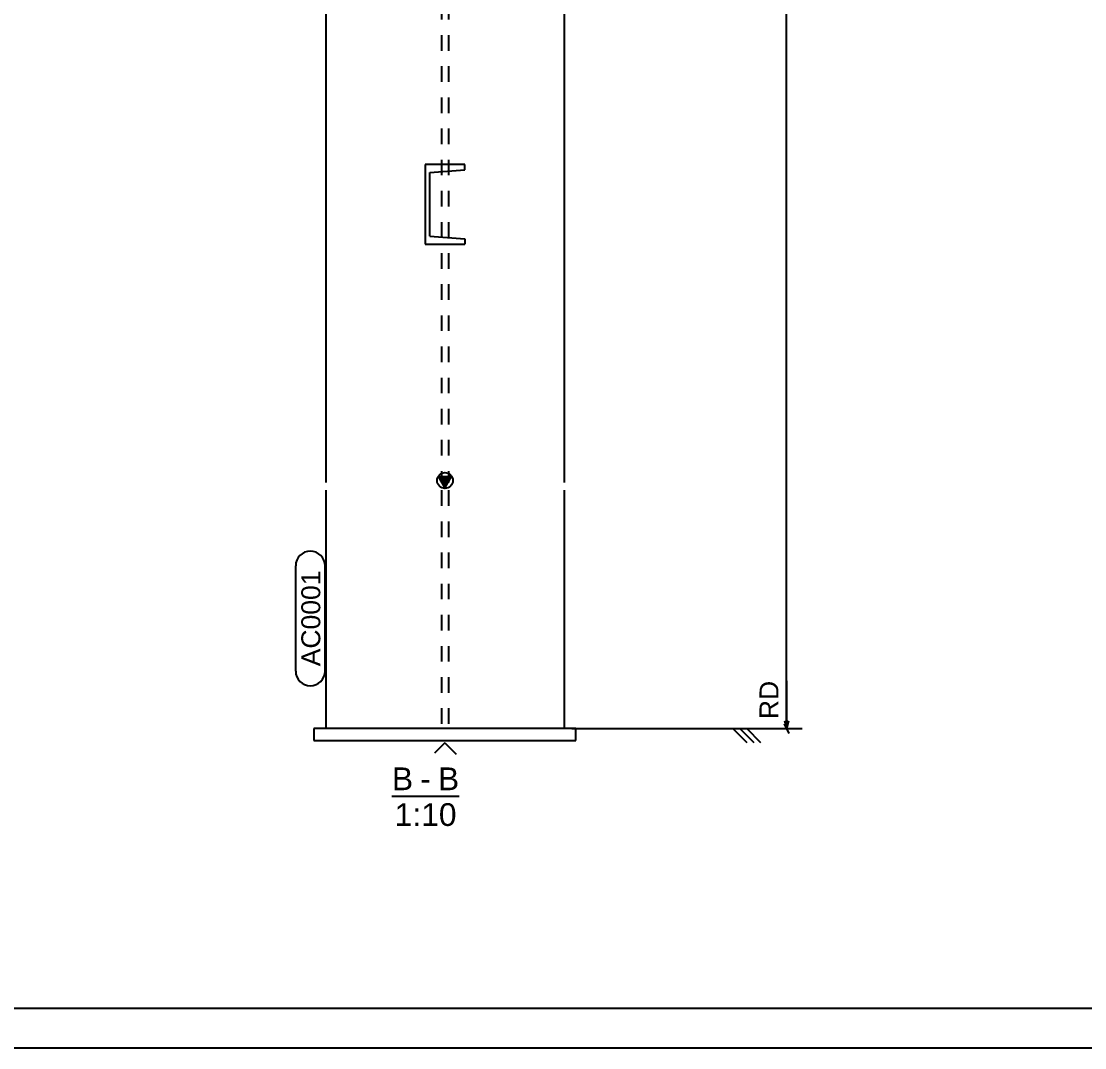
# Model space of a CAD drawing. Header units: millimetres. Extents: x -222 to 619, y -24 to 570.
# Drawn here: x 171.9 to 305.8, y -24.2 to 105 of the extents above; entities that cross this region are included whole.
import ezdxf

# ---------------------------------------------------------------- set-up
doc = ezdxf.new("R2010")
doc.units = ezdxf.units.MM
doc.linetypes.add('DXK_LINE_DOT2', pattern=[3.9198, 1.9599, -1.9599])
doc.styles.add('Arial', font='ARIAL.TTF', dxfattribs={"height": 0.2})

# ---------------------------------------------------------------- blocks, each defined once
blk = doc.blocks.new('Unknown-43704914-2219')
at = {"color": 5, "linetype": 'Continuous'}
for p, q in [((-217.23, -19.17), (613.77, -19.17)), ((-222.23, -24.17), (618.77, -24.17))]:
    blk.add_line(p, q, dxfattribs=at)
blk = doc.blocks.new('Unknown-43704914-12 - 5117')
at = {"color": 6, "linetype": 'Continuous'}
blk.add_line((218.54, 7.5), (227.01, 7.5), dxfattribs=at)
at = {"color": 0, "linetype": 'Continuous'}
for points in [[(221.21, 8.25), (221.21, 11.25), (218.54, 11.25), (218.54, 8.25)], [(223.44, 8.25), (223.44, 11.25), (222.11, 11.25), (222.11, 8.25)], [(227.01, 8.25), (227.01, 11.25), (224.34, 11.25), (224.34, 8.25)], [(226.67, 3.75), (226.67, 6.75), (218.89, 6.75), (218.89, 3.75)]]:
    blk.add_wipeout(points, dxfattribs=at)
at = {"color": 6, "linetype": 'Continuous', "style": 'Arial'}
for s, height, p in [('B', 2.87, (218.54, 8.25)), ('B', 2.87, (224.34, 8.25)), ('-', 2.87, (222.11, 8.25)), ('1:10', 2.865, (218.89, 3.75))]:
    blk.add_text(s, height=height, dxfattribs=at).set_placement(p)
blk = doc.blocks.new('Part-43704914-5118 - 5117')
at = {"color": 2, "linetype": 'Continuous'}
for p, q in [((222.72, 87), (222.72, 77)), ((227.72, 87), (222.72, 87)), ((223.32, 86), (227.72, 86.35)), ((223.32, 78), (223.32, 86)), ((227.72, 86.35), (227.72, 87)), ((223.32, 78), (227.72, 77.65)), ((222.72, 77), (227.72, 77)), ((227.72, 77.65), (227.72, 77))]:
    blk.add_line(p, q, dxfattribs=at)
blk = doc.blocks.new('Part-43704914-5132 - 5117')
at = {"color": 2, "linetype": 'Continuous'}
for p, q in [((241.72, 16), (208.72, 16)), ((208.72, 16), (208.72, 14.5)), ((241.72, 14.5), (241.72, 16)), ((208.72, 14.5), (241.72, 14.5)), ((225.22, 14.2), (223.92, 12.9)), ((225.22, 14.2), (226.62, 12.8))]:
    blk.add_line(p, q, dxfattribs=at)
blk = doc.blocks.new('Part-43704914-5136 - 5117')
at = {"linetype": 'Continuous'}
blk.add_hatch(color=2, dxfattribs=at).paths.add_polyline_path([(225.22, 46.34), (224.42, 47.74), (226.02, 47.74)])
at = {"color": 2, "linetype": 'Continuous'}
for p, q in [((210.22, 362), (210.22, 47)), ((240.22, 362), (240.22, 47)), ((225.22, 46.34), (224.42, 47.74)), ((224.42, 47.74), (226.02, 47.74)), ((226.02, 47.74), (225.22, 46.34)), ((210.22, 46), (210.22, 16)), ((240.22, 46), (240.22, 16))]:
    blk.add_line(p, q, dxfattribs=at)
at = {"color": 7, "linetype": 'DXK_LINE_DOT2'}
for p, q in [((224.8, 362), (224.8, 47)), ((225.65, 362), (225.65, 47)), ((224.8, 46), (224.8, 16)), ((225.65, 46), (225.65, 16)), ((240.22, 16), (210.22, 16))]:
    blk.add_line(p, q, dxfattribs=at)
at = {"color": 2, "linetype": 'Continuous'}
blk.add_circle((225.22, 47.24), 1, dxfattribs=at)
blk = doc.blocks.new('StraightDimension-43704914-8096 - 5117')
at = {"color": 7, "linetype": 'Continuous'}
for p, q in [((241.22, 16), (270.22, 16)), ((241.22, 16), (270.22, 16)), ((261.47, 16), (263.22, 14.25)), ((261.47, 16), (264.97, 16)), ((261.47, 16), (263.22, 14.25)), ((261.47, 16), (264.97, 16)), ((262.35, 16), (264.1, 14.25)), ((262.35, 16), (264.1, 14.25)), ((263.22, 16), (264.97, 14.25)), ((263.22, 16), (264.97, 14.25))]:
    blk.add_line(p, q, dxfattribs=at)
at = {"color": 0, "linetype": 'Continuous'}
blk.add_wipeout([(267.72, 22.52), (264.22, 22.52), (264.22, 16.7), (267.72, 16.7)], dxfattribs=at)
at = {"color": 7, "linetype": 'Continuous'}
for p, q in [((268.22, 16), (268.22, 463.5)), ((268.22, 22.02), (268.22, 16)), ((267.92, 16.6), (268.52, 15.4)), ((267.97, 17), (268.22, 16)), ((268.47, 17), (268.22, 16))]:
    blk.add_line(p, q, dxfattribs=at)
at = {"color": 7, "linetype": 'Continuous', "style": 'Arial'}
blk.add_text('RD', height=2.388, rotation=90.0002, dxfattribs=at).set_placement((267.22, 17.2))
blk = doc.blocks.new('Mark-43704914-9011 - 5117')
at = {"color": 0}
blk.add_wipeout([(209.52, 35.89), (207.02, 35.89), (207.02, 23.85), (209.52, 23.85)], dxfattribs=at)
blk.add_wipeout([(209.52, 35.89), (207.02, 35.89), (207.02, 23.85), (209.52, 23.85)], dxfattribs=at)
at = {"color": 3, "linetype": 'Continuous'}
for p, q in [((206.42, 23.25), (206.42, 36.49)), ((210.12, 23.25), (210.12, 36.49))]:
    blk.add_line(p, q, dxfattribs=at)
for centre, start, end in [((208.27, 36.49), 0, 180), ((208.27, 23.25), 180, 0)]:
    blk.add_arc(centre, 1.85, start, end, dxfattribs=at)
at = {"color": 3, "style": 'Arial'}
blk.add_text('AC0001', height=2.388, rotation=90.0002, dxfattribs=at).set_placement((209.52, 23.85))

msp = doc.modelspace()

# ---------------------------------------------------------------- block references
for name in ['Unknown-43704914-2219', 'Part-43704914-5136 - 5117', 'Part-43704914-5118 - 5117', 'Part-43704914-5132 - 5117']:
    msp.add_blockref(name, (0, 0))

# ---------------------------------------------------------------- next in the draw order: block references
for name in ['StraightDimension-43704914-8096 - 5117', 'Mark-43704914-9011 - 5117', 'Unknown-43704914-12 - 5117']:
    msp.add_blockref(name, (0, 0))

doc.saveas('drawing.dxf')
